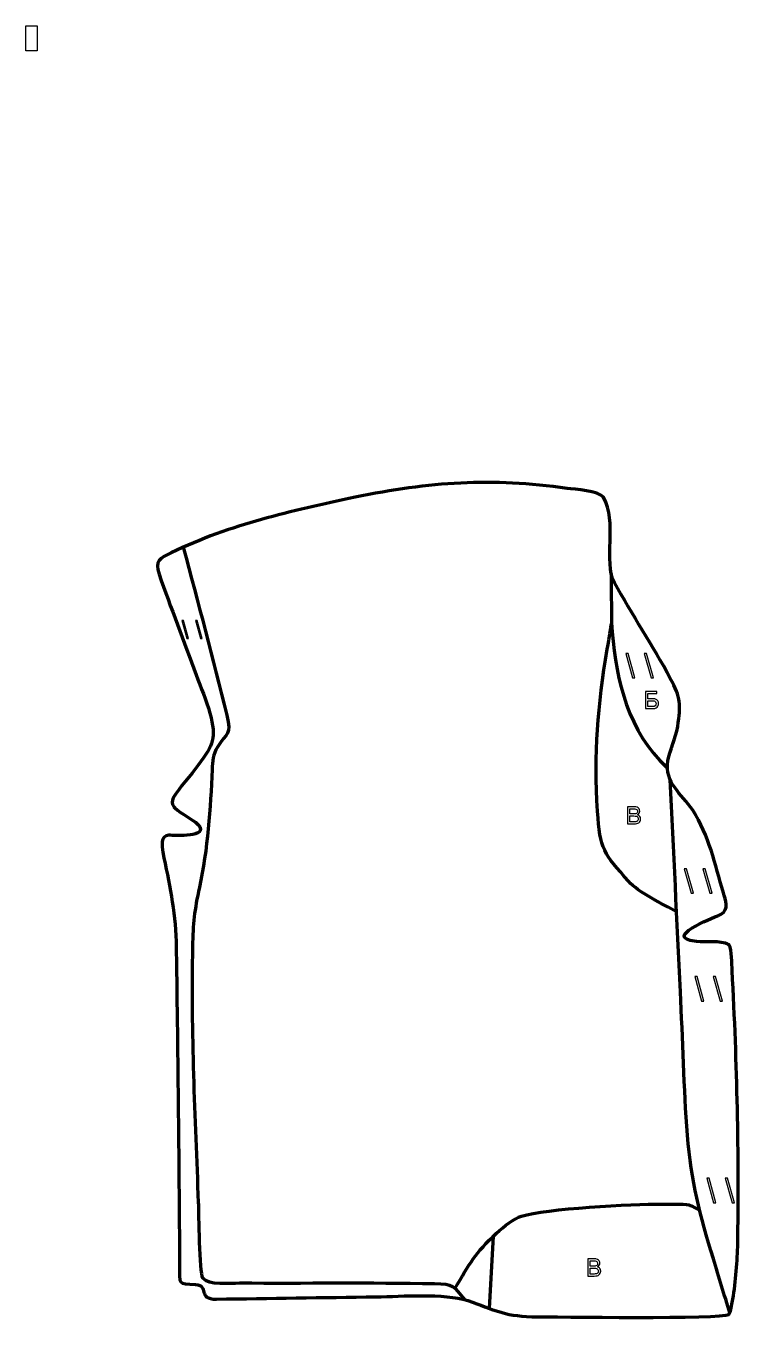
# Model space of a CAD drawing. Header units: millimetres. Extents: x -707 to 48, y -62 to 1308.
import ezdxf

# ---------------------------------------------------------------- set-up
doc = ezdxf.new("R2010")
doc.units = ezdxf.units.MM
doc.header["$MEASUREMENT"] = 0
doc.header["$XCLIPFRAME"] = 0
for name, color, linetype in [('layer 1', 7, 'Continuous'), ('layer 2', 7, 'Continuous'), ('layer 3', 7, 'Continuous')]:
    doc.layers.add(name, color=color, linetype=linetype)
picture_1 = doc.add_image_def('image1.jpg', size_in_pixel=(45719, 101599))

msp = doc.modelspace()

# ---------------------------------------------------------------- linework, layer by layer
at = {"layer": 'layer 2', "color": 142, "lineweight": 158}
for points, knots in [([(-540.6332, 755.8941), (-525.1525, 696.6283), (-509.0087, 637.5028), (-494.6874, 577.9433), (-494.6874, 577.9433), (-489.4085, 555.9894), (-494.3958, 560.1873), (-504.6006, 544.0757), (-504.6006, 544.0757), (-508.9813, 536.6463), (-509.8684, 528.5323), (-510.1836, 520.2053), (-510.1836, 520.2053), (-511.7236, 479.5331), (-514.955, 435.2091), (-523.5699, 395.584), (-523.5699, 395.584), (-528.9141, 371.0028), (-530.4372, 357.4247), (-530.9351, 332.2226), (-530.9351, 332.2226), (-532.7179, 242.0015), (-528.3412, 151.6688), (-524.7687, 61.5225), (-524.7687, 61.5225), (-524.4214, 50.0499), (-524.0259, -13.0841), (-520.2374, -18.3372), (-520.2374, -18.3372), (-514.4791, -26.3215), (-490.631, -23.8237), (-481.0985, -23.8715), (-481.0985, -23.8715), (-412.255, -24.2164), (-343.201, -23.3197), (-274.4278, -24.4915), (-274.4278, -24.4915), (-253.9842, -24.8399), (-254.9426, -26.876), (-242.2951, -41.7455)], [0, 0, 0, 0, 0.090909091, 0.090909091, 0.090909091, 0.090909091, 0.181818182, 0.181818182, 0.181818182, 0.181818182, 0.272727273, 0.272727273, 0.272727273, 0.272727273, 0.363636364, 0.363636364, 0.363636364, 0.363636364, 0.454545455, 0.454545455, 0.454545455, 0.454545455, 0.545454545, 0.545454545, 0.545454545, 0.545454545, 0.636363636, 0.636363636, 0.636363636, 0.636363636, 0.727272727, 0.727272727, 0.727272727, 0.727272727, 0.818181818, 0.818181818, 0.818181818, 0.818181818, 1, 1, 1, 1]), ([(-87.3066, 727.9638), (-87.2246, 710.6652), (-87.2596, 693.2857), (-87.0477, 675.9976), (-87.0477, 675.9976), (-83.5576, 623.2739), (-73.1586, 569.7067), (-35.7415, 529.9435), (-35.7415, 529.9435), (-33.1093, 527.1462), (-30.4338, 524.3837), (-27.7694, 521.6167)], [0, 0, 0, 0, 0.25, 0.25, 0.25, 0.25, 0.5, 0.5, 0.5, 0.5, 1, 1, 1, 1]), ([(-18.0668, 369.4089), (-31.8365, 377.0306), (-59.1615, 390.3356), (-68.7473, 401.677), (-68.7473, 401.677), (-95.0857, 431.4362), (-99.1785, 435.1884), (-101.7762, 476.0004), (-101.7762, 476.0004), (-105.6548, 536.9344), (-101.6947, 588.2278), (-91.4834, 647.7358), (-91.4834, 647.7358), (-89.9542, 656.6488), (-88.5263, 665.5918), (-87.0533, 674.5155)], [0, 0, 0, 0, 0.2, 0.2, 0.2, 0.2, 0.4, 0.4, 0.4, 0.4, 0.6, 0.6, 0.6, 0.6, 1, 1, 1, 1]), ([(38.2665, -55.5019), (32.4867, -36.4578), (26.7068, -17.4138), (20.927, 1.6303), (20.927, 1.6303), (6.3537, 48.8617), (-2.5992, 83.0851), (-6.5366, 132.886), (-6.5366, 132.886), (-10.419, 183.105), (-11.558, 234.4025), (-13.9689, 284.8286), (-13.9689, 284.8286), (-17.5494, 359.6862), (-21.2118, 434.5399), (-24.8268, 509.3958)], [0, 0, 0, 0, 0.2, 0.2, 0.2, 0.2, 0.4, 0.4, 0.4, 0.4, 0.6, 0.6, 0.6, 0.6, 1, 1, 1, 1]), ([(-252.9566, -30.111), (-237.1562, -2.8783), (-231.7602, 7.565), (-208.7381, 28.8434), (-208.7381, 28.8434), (-200.2776, 36.6632), (-190.895, 44.2552), (-182.2451, 47.0292), (-182.2451, 47.0292), (-157.8081, 54.8659), (-63.9501, 59.8885), (-34.5718, 59.6066), (-34.5718, 59.6066), (-27.5299, 59.539), (-10.6954, 60.3182), (-4.9492, 58.7556), (-4.9492, 58.7556), (-1.4828, 57.8129), (3.1016, 54.8098), (6.2761, 53.1715)], [0, 0, 0, 0, 0.166666667, 0.166666667, 0.166666667, 0.166666667, 0.333333333, 0.333333333, 0.333333333, 0.333333333, 0.5, 0.5, 0.5, 0.5, 0.666666667, 0.666666667, 0.666666667, 0.666666667, 1, 1, 1, 1])]:
    msp.add_open_spline(points, degree=3, knots=knots, dxfattribs=at)
at = {"layer": 'layer 2', "color": 142}
for points, knots in [([(-536.8435, 658.9794), (-536.8435, 658.9794), (-542.2042, 678.1435), (-542.2042, 678.1435), (-542.2042, 678.1435), (-542.2042, 678.1435), (-540.3828, 678.1435), (-540.3828, 678.1435), (-540.3828, 678.1435), (-540.3828, 678.1435), (-535.022, 658.9794), (-535.022, 658.9794), (-535.022, 658.9794), (-535.022, 658.9794), (-536.8435, 658.9794), (-536.8435, 658.9794)], [0, 0, 0, 0, 0.2, 0.2, 0.2, 0.2, 0.4, 0.4, 0.4, 0.4, 0.6, 0.6, 0.6, 0.6, 1, 1, 1, 1]), ([(-522.4531, 658.9794), (-522.4531, 658.9794), (-527.8138, 678.1435), (-527.8138, 678.1435), (-527.8138, 678.1435), (-527.8138, 678.1435), (-525.9924, 678.1435), (-525.9924, 678.1435), (-525.9924, 678.1435), (-525.9924, 678.1435), (-520.6316, 658.9794), (-520.6316, 658.9794), (-520.6316, 658.9794), (-520.6316, 658.9794), (-522.4531, 658.9794), (-522.4531, 658.9794)], [0, 0, 0, 0, 0.2, 0.2, 0.2, 0.2, 0.4, 0.4, 0.4, 0.4, 0.6, 0.6, 0.6, 0.6, 1, 1, 1, 1]), ([(-64.6752, 617.2763), (-64.6752, 617.2763), (-71.9777, 643.3818), (-71.9777, 643.3818), (-71.9777, 643.3818), (-71.9777, 643.3818), (-69.4965, 643.3818), (-69.4965, 643.3818), (-69.4965, 643.3818), (-69.4965, 643.3818), (-62.194, 617.2763), (-62.194, 617.2763), (-62.194, 617.2763), (-62.194, 617.2763), (-64.6752, 617.2763), (-64.6752, 617.2763)], [0, 0, 0, 0, 0.2, 0.2, 0.2, 0.2, 0.4, 0.4, 0.4, 0.4, 0.6, 0.6, 0.6, 0.6, 1, 1, 1, 1]), ([(-45.0726, 617.2763), (-45.0726, 617.2763), (-52.3751, 643.3818), (-52.3751, 643.3818), (-52.3751, 643.3818), (-52.3751, 643.3818), (-49.8939, 643.3818), (-49.8939, 643.3818), (-49.8939, 643.3818), (-49.8939, 643.3818), (-42.5914, 617.2763), (-42.5914, 617.2763), (-42.5914, 617.2763), (-42.5914, 617.2763), (-45.0726, 617.2763), (-45.0726, 617.2763)], [0, 0, 0, 0, 0.2, 0.2, 0.2, 0.2, 0.4, 0.4, 0.4, 0.4, 0.6, 0.6, 0.6, 0.6, 1, 1, 1, 1]), ([(-50.913, 603.042), (-50.913, 603.042), (-39.102, 603.042), (-39.102, 603.042), (-39.102, 603.042), (-39.102, 603.042), (-39.102, 600.9084), (-39.102, 600.9084), (-39.102, 600.9084), (-39.102, 600.9084), (-48.5, 600.9084), (-48.5, 600.9084), (-48.5, 600.9084), (-48.5, 600.9084), (-48.5, 595.295), (-48.5, 595.295), (-48.5, 595.295), (-48.5, 595.295), (-44.1566, 595.295), (-44.1566, 595.295), (-44.1566, 595.295), (-42.5522, 595.295), (-41.2779, 595.1426), (-40.3297, 594.8336), (-40.3297, 594.8336), (-39.3814, 594.5288), (-38.6236, 593.953), (-38.0521, 593.1021), (-38.0521, 593.1021), (-37.4806, 592.2555), (-37.197, 591.2691), (-37.197, 590.143), (-37.197, 590.143), (-37.197, 589.2244), (-37.4002, 588.365), (-37.8108, 587.5692), (-37.8108, 587.5692), (-38.2215, 586.7691), (-38.8311, 586.1171), (-39.6439, 585.6134), (-39.6439, 585.6134), (-40.4524, 585.1096), (-41.8367, 584.8556), (-43.7883, 584.8556), (-43.7883, 584.8556), (-43.7883, 584.8556), (-50.913, 584.8556), (-50.913, 584.8556), (-50.913, 584.8556), (-50.913, 584.8556), (-50.913, 603.042), (-50.913, 603.042)], [0, 0, 0, 0, 0.071428571, 0.071428571, 0.071428571, 0.071428571, 0.142857143, 0.142857143, 0.142857143, 0.142857143, 0.214285714, 0.214285714, 0.214285714, 0.214285714, 0.285714286, 0.285714286, 0.285714286, 0.285714286, 0.357142857, 0.357142857, 0.357142857, 0.357142857, 0.428571429, 0.428571429, 0.428571429, 0.428571429, 0.5, 0.5, 0.5, 0.5, 0.571428571, 0.571428571, 0.571428571, 0.571428571, 0.642857143, 0.642857143, 0.642857143, 0.642857143, 0.714285714, 0.714285714, 0.714285714, 0.714285714, 0.785714286, 0.785714286, 0.785714286, 0.785714286, 0.857142857, 0.857142857, 0.857142857, 0.857142857, 1, 1, 1, 1]), ([(-48.5, 586.913), (-48.5, 586.913), (-43.6867, 586.913), (-43.6867, 586.913), (-43.6867, 586.913), (-42.3871, 586.913), (-41.4134, 587.1755), (-40.7615, 587.7046), (-40.7615, 587.7046), (-40.1138, 588.2338), (-39.7878, 589.0254), (-39.7878, 590.0795), (-39.7878, 590.0795), (-39.7878, 590.8331), (-39.9741, 591.4596), (-40.3466, 591.9634), (-40.3466, 591.9634), (-40.7191, 592.4671), (-41.2356, 592.8016), (-41.896, 592.9667), (-41.896, 592.9667), (-42.5606, 593.1318), (-43.6909, 593.2122), (-45.2869, 593.2122), (-45.2869, 593.2122), (-45.2869, 593.2122), (-48.5, 593.2122), (-48.5, 593.2122), (-48.5, 593.2122), (-48.5, 593.2122), (-48.5, 586.913), (-48.5, 586.913)], [0, 0, 0, 0, 0.111111111, 0.111111111, 0.111111111, 0.111111111, 0.222222222, 0.222222222, 0.222222222, 0.222222222, 0.333333333, 0.333333333, 0.333333333, 0.333333333, 0.444444444, 0.444444444, 0.444444444, 0.444444444, 0.555555556, 0.555555556, 0.555555556, 0.555555556, 0.666666667, 0.666666667, 0.666666667, 0.666666667, 0.777777778, 0.777777778, 0.777777778, 0.777777778, 1, 1, 1, 1]), ([(-69.9725, 462.6179), (-69.9725, 462.6179), (-69.9725, 480.8043), (-69.9725, 480.8043), (-69.9725, 480.8043), (-69.9725, 480.8043), (-63.1484, 480.8043), (-63.1484, 480.8043), (-63.1484, 480.8043), (-61.7598, 480.8043), (-60.6465, 480.6223), (-59.804, 480.254), (-59.804, 480.254), (-58.9658, 479.8857), (-58.3097, 479.3184), (-57.8355, 478.5522), (-57.8355, 478.5522), (-57.3572, 477.7902), (-57.1201, 476.9901), (-57.1201, 476.1519), (-57.1201, 476.1519), (-57.1201, 475.3772), (-57.3318, 474.6448), (-57.7509, 473.959), (-57.7509, 473.959), (-58.17, 473.2732), (-58.805, 472.7186), (-59.6559, 472.2953), (-59.6559, 472.2953), (-58.5552, 471.9736), (-57.7085, 471.4232), (-57.1201, 470.6443), (-57.1201, 470.6443), (-56.5274, 469.8696), (-56.2311, 468.951), (-56.2311, 467.8926), (-56.2311, 467.8926), (-56.2311, 467.0375), (-56.4131, 466.2459), (-56.773, 465.5135), (-56.773, 465.5135), (-57.1328, 464.7811), (-57.5773, 464.2181), (-58.1065, 463.8202), (-58.1065, 463.8202), (-58.6356, 463.4265), (-59.3003, 463.1259), (-60.0961, 462.9227), (-60.0961, 462.9227), (-60.8962, 462.7195), (-61.8741, 462.6179), (-63.0341, 462.6179), (-63.0341, 462.6179), (-63.0341, 462.6179), (-69.9725, 462.6179), (-69.9725, 462.6179)], [0, 0, 0, 0, 0.066666667, 0.066666667, 0.066666667, 0.066666667, 0.133333333, 0.133333333, 0.133333333, 0.133333333, 0.2, 0.2, 0.2, 0.2, 0.266666667, 0.266666667, 0.266666667, 0.266666667, 0.333333333, 0.333333333, 0.333333333, 0.333333333, 0.4, 0.4, 0.4, 0.4, 0.466666667, 0.466666667, 0.466666667, 0.466666667, 0.533333333, 0.533333333, 0.533333333, 0.533333333, 0.6, 0.6, 0.6, 0.6, 0.666666667, 0.666666667, 0.666666667, 0.666666667, 0.733333333, 0.733333333, 0.733333333, 0.733333333, 0.8, 0.8, 0.8, 0.8, 0.866666667, 0.866666667, 0.866666667, 0.866666667, 1, 1, 1, 1]), ([(-67.5595, 473.1589), (-67.5595, 473.1589), (-63.6267, 473.1589), (-63.6267, 473.1589), (-63.6267, 473.1589), (-62.5599, 473.1589), (-61.7937, 473.2309), (-61.3323, 473.3706), (-61.3323, 473.3706), (-60.7184, 473.5526), (-60.257, 473.8574), (-59.948, 474.2807), (-59.948, 474.2807), (-59.6389, 474.7041), (-59.4823, 475.2332), (-59.4823, 475.8725), (-59.4823, 475.8725), (-59.4823, 476.4778), (-59.6262, 477.0112), (-59.9183, 477.4684), (-59.9183, 477.4684), (-60.2062, 477.9299), (-60.6211, 478.2474), (-61.1587, 478.4167), (-61.1587, 478.4167), (-61.6963, 478.586), (-62.6192, 478.6707), (-63.9231, 478.6707), (-63.9231, 478.6707), (-63.9231, 478.6707), (-67.5595, 478.6707), (-67.5595, 478.6707), (-67.5595, 478.6707), (-67.5595, 478.6707), (-67.5595, 473.1589), (-67.5595, 473.1589)], [0, 0, 0, 0, 0.1, 0.1, 0.1, 0.1, 0.2, 0.2, 0.2, 0.2, 0.3, 0.3, 0.3, 0.3, 0.4, 0.4, 0.4, 0.4, 0.5, 0.5, 0.5, 0.5, 0.6, 0.6, 0.6, 0.6, 0.7, 0.7, 0.7, 0.7, 0.8, 0.8, 0.8, 0.8, 1, 1, 1, 1]), ([(-67.5595, 464.7515), (-67.5595, 464.7515), (-63.0298, 464.7515), (-63.0298, 464.7515), (-63.0298, 464.7515), (-62.2509, 464.7515), (-61.7048, 464.7811), (-61.3873, 464.8404), (-61.3873, 464.8404), (-60.837, 464.9378), (-60.3713, 465.1029), (-59.9988, 465.3357), (-59.9988, 465.3357), (-59.6262, 465.5685), (-59.3214, 465.9072), (-59.0801, 466.3517), (-59.0801, 466.3517), (-58.8388, 466.7962), (-58.7203, 467.3084), (-58.7203, 467.8884), (-58.7203, 467.8884), (-58.7203, 468.57), (-58.8939, 469.1584), (-59.2452, 469.6622), (-59.2452, 469.6622), (-59.5924, 470.1659), (-60.075, 470.5173), (-60.693, 470.7205), (-60.693, 470.7205), (-61.3069, 470.9237), (-62.1959, 471.0253), (-63.3516, 471.0253), (-63.3516, 471.0253), (-63.3516, 471.0253), (-67.5595, 471.0253), (-67.5595, 471.0253), (-67.5595, 471.0253), (-67.5595, 471.0253), (-67.5595, 464.7515), (-67.5595, 464.7515)], [0, 0, 0, 0, 0.090909091, 0.090909091, 0.090909091, 0.090909091, 0.181818182, 0.181818182, 0.181818182, 0.181818182, 0.272727273, 0.272727273, 0.272727273, 0.272727273, 0.363636364, 0.363636364, 0.363636364, 0.363636364, 0.454545455, 0.454545455, 0.454545455, 0.454545455, 0.545454545, 0.545454545, 0.545454545, 0.545454545, 0.636363636, 0.636363636, 0.636363636, 0.636363636, 0.727272727, 0.727272727, 0.727272727, 0.727272727, 0.818181818, 0.818181818, 0.818181818, 0.818181818, 1, 1, 1, 1]), ([(-2.6304, 389.073), (-2.6304, 389.073), (-9.9329, 415.1785), (-9.9329, 415.1785), (-9.9329, 415.1785), (-9.9329, 415.1785), (-7.4517, 415.1785), (-7.4517, 415.1785), (-7.4517, 415.1785), (-7.4517, 415.1785), (-0.1492, 389.073), (-0.1492, 389.073), (-0.1492, 389.073), (-0.1492, 389.073), (-2.6304, 389.073), (-2.6304, 389.073)], [0, 0, 0, 0, 0.2, 0.2, 0.2, 0.2, 0.4, 0.4, 0.4, 0.4, 0.6, 0.6, 0.6, 0.6, 1, 1, 1, 1]), ([(16.9722, 389.073), (16.9722, 389.073), (9.6697, 415.1785), (9.6697, 415.1785), (9.6697, 415.1785), (9.6697, 415.1785), (12.1509, 415.1785), (12.1509, 415.1785), (12.1509, 415.1785), (12.1509, 415.1785), (19.4534, 389.073), (19.4534, 389.073), (19.4534, 389.073), (19.4534, 389.073), (16.9722, 389.073), (16.9722, 389.073)], [0, 0, 0, 0, 0.2, 0.2, 0.2, 0.2, 0.4, 0.4, 0.4, 0.4, 0.6, 0.6, 0.6, 0.6, 1, 1, 1, 1]), ([(8.4822, 274.773), (8.4822, 274.773), (1.1797, 300.8785), (1.1797, 300.8785), (1.1797, 300.8785), (1.1797, 300.8785), (3.6609, 300.8785), (3.6609, 300.8785), (3.6609, 300.8785), (3.6609, 300.8785), (10.9634, 274.773), (10.9634, 274.773), (10.9634, 274.773), (10.9634, 274.773), (8.4822, 274.773), (8.4822, 274.773)], [0, 0, 0, 0, 0.2, 0.2, 0.2, 0.2, 0.4, 0.4, 0.4, 0.4, 0.6, 0.6, 0.6, 0.6, 1, 1, 1, 1]), ([(28.0848, 274.773), (28.0848, 274.773), (20.7823, 300.8785), (20.7823, 300.8785), (20.7823, 300.8785), (20.7823, 300.8785), (23.2635, 300.8785), (23.2635, 300.8785), (23.2635, 300.8785), (23.2635, 300.8785), (30.566, 274.773), (30.566, 274.773), (30.566, 274.773), (30.566, 274.773), (28.0848, 274.773), (28.0848, 274.773)], [0, 0, 0, 0, 0.2, 0.2, 0.2, 0.2, 0.4, 0.4, 0.4, 0.4, 0.6, 0.6, 0.6, 0.6, 1, 1, 1, 1]), ([(21.1822, 61.1805), (21.1822, 61.1805), (13.8797, 87.286), (13.8797, 87.286), (13.8797, 87.286), (13.8797, 87.286), (16.3609, 87.286), (16.3609, 87.286), (16.3609, 87.286), (16.3609, 87.286), (23.6634, 61.1805), (23.6634, 61.1805), (23.6634, 61.1805), (23.6634, 61.1805), (21.1822, 61.1805), (21.1822, 61.1805)], [0, 0, 0, 0, 0.2, 0.2, 0.2, 0.2, 0.4, 0.4, 0.4, 0.4, 0.6, 0.6, 0.6, 0.6, 1, 1, 1, 1]), ([(40.7848, 61.1805), (40.7848, 61.1805), (33.4823, 87.286), (33.4823, 87.286), (33.4823, 87.286), (33.4823, 87.286), (35.9635, 87.286), (35.9635, 87.286), (35.9635, 87.286), (35.9635, 87.286), (43.266, 61.1805), (43.266, 61.1805), (43.266, 61.1805), (43.266, 61.1805), (40.7848, 61.1805), (40.7848, 61.1805)], [0, 0, 0, 0, 0.2, 0.2, 0.2, 0.2, 0.4, 0.4, 0.4, 0.4, 0.6, 0.6, 0.6, 0.6, 1, 1, 1, 1]), ([(-112.1773, -16.5425), (-112.1773, -16.5425), (-112.1773, 1.6439), (-112.1773, 1.6439), (-112.1773, 1.6439), (-112.1773, 1.6439), (-105.3532, 1.6439), (-105.3532, 1.6439), (-105.3532, 1.6439), (-103.9646, 1.6439), (-102.8513, 1.4619), (-102.0088, 1.0936), (-102.0088, 1.0936), (-101.1706, 0.7253), (-100.5145, 0.158), (-100.0403, -0.6082), (-100.0403, -0.6082), (-99.562, -1.3702), (-99.3249, -2.1703), (-99.3249, -3.0085), (-99.3249, -3.0085), (-99.3249, -3.7832), (-99.5366, -4.5156), (-99.9557, -5.2014), (-99.9557, -5.2014), (-100.3748, -5.8872), (-101.0098, -6.4418), (-101.8607, -6.8651), (-101.8607, -6.8651), (-100.76, -7.1868), (-99.9133, -7.7372), (-99.3249, -8.5161), (-99.3249, -8.5161), (-98.7322, -9.2908), (-98.4359, -10.2094), (-98.4359, -11.2678), (-98.4359, -11.2678), (-98.4359, -12.1229), (-98.6179, -12.9145), (-98.9778, -13.6469), (-98.9778, -13.6469), (-99.3376, -14.3793), (-99.7821, -14.9423), (-100.3113, -15.3402), (-100.3113, -15.3402), (-100.8404, -15.7339), (-101.5051, -16.0345), (-102.3009, -16.2377), (-102.3009, -16.2377), (-103.101, -16.4409), (-104.0789, -16.5425), (-105.2389, -16.5425), (-105.2389, -16.5425), (-105.2389, -16.5425), (-112.1773, -16.5425), (-112.1773, -16.5425)], [0, 0, 0, 0, 0.066666667, 0.066666667, 0.066666667, 0.066666667, 0.133333333, 0.133333333, 0.133333333, 0.133333333, 0.2, 0.2, 0.2, 0.2, 0.266666667, 0.266666667, 0.266666667, 0.266666667, 0.333333333, 0.333333333, 0.333333333, 0.333333333, 0.4, 0.4, 0.4, 0.4, 0.466666667, 0.466666667, 0.466666667, 0.466666667, 0.533333333, 0.533333333, 0.533333333, 0.533333333, 0.6, 0.6, 0.6, 0.6, 0.666666667, 0.666666667, 0.666666667, 0.666666667, 0.733333333, 0.733333333, 0.733333333, 0.733333333, 0.8, 0.8, 0.8, 0.8, 0.866666667, 0.866666667, 0.866666667, 0.866666667, 1, 1, 1, 1]), ([(-109.7643, -6.0015), (-109.7643, -6.0015), (-105.8315, -6.0015), (-105.8315, -6.0015), (-105.8315, -6.0015), (-104.7647, -6.0015), (-103.9985, -5.9295), (-103.5371, -5.7898), (-103.5371, -5.7898), (-102.9232, -5.6078), (-102.4618, -5.303), (-102.1528, -4.8797), (-102.1528, -4.8797), (-101.8437, -4.4563), (-101.6871, -3.9272), (-101.6871, -3.2879), (-101.6871, -3.2879), (-101.6871, -2.6826), (-101.831, -2.1492), (-102.1231, -1.692), (-102.1231, -1.692), (-102.411, -1.2305), (-102.8259, -0.913), (-103.3635, -0.7437), (-103.3635, -0.7437), (-103.9011, -0.5744), (-104.824, -0.4897), (-106.1279, -0.4897), (-106.1279, -0.4897), (-106.1279, -0.4897), (-109.7643, -0.4897), (-109.7643, -0.4897), (-109.7643, -0.4897), (-109.7643, -0.4897), (-109.7643, -6.0015), (-109.7643, -6.0015)], [0, 0, 0, 0, 0.1, 0.1, 0.1, 0.1, 0.2, 0.2, 0.2, 0.2, 0.3, 0.3, 0.3, 0.3, 0.4, 0.4, 0.4, 0.4, 0.5, 0.5, 0.5, 0.5, 0.6, 0.6, 0.6, 0.6, 0.7, 0.7, 0.7, 0.7, 0.8, 0.8, 0.8, 0.8, 1, 1, 1, 1]), ([(-109.7643, -14.4089), (-109.7643, -14.4089), (-105.2346, -14.4089), (-105.2346, -14.4089), (-105.2346, -14.4089), (-104.4557, -14.4089), (-103.9096, -14.3793), (-103.5921, -14.32), (-103.5921, -14.32), (-103.0418, -14.2226), (-102.5761, -14.0575), (-102.2036, -13.8247), (-102.2036, -13.8247), (-101.831, -13.5919), (-101.5262, -13.2532), (-101.2849, -12.8087), (-101.2849, -12.8087), (-101.0436, -12.3642), (-100.9251, -11.852), (-100.9251, -11.272), (-100.9251, -11.272), (-100.9251, -10.5904), (-101.0987, -10.002), (-101.45, -9.4982), (-101.45, -9.4982), (-101.7972, -8.9945), (-102.2798, -8.6431), (-102.8978, -8.4399), (-102.8978, -8.4399), (-103.5117, -8.2367), (-104.4007, -8.1351), (-105.5564, -8.1351), (-105.5564, -8.1351), (-105.5564, -8.1351), (-109.7643, -8.1351), (-109.7643, -8.1351), (-109.7643, -8.1351), (-109.7643, -8.1351), (-109.7643, -14.4089), (-109.7643, -14.4089)], [0, 0, 0, 0, 0.090909091, 0.090909091, 0.090909091, 0.090909091, 0.181818182, 0.181818182, 0.181818182, 0.181818182, 0.272727273, 0.272727273, 0.272727273, 0.272727273, 0.363636364, 0.363636364, 0.363636364, 0.363636364, 0.454545455, 0.454545455, 0.454545455, 0.454545455, 0.545454545, 0.545454545, 0.545454545, 0.545454545, 0.636363636, 0.636363636, 0.636363636, 0.636363636, 0.727272727, 0.727272727, 0.727272727, 0.727272727, 0.818181818, 0.818181818, 0.818181818, 0.818181818, 1, 1, 1, 1])]:
    msp.add_open_spline(points, degree=3, knots=knots, dxfattribs=at)
at = {"layer": 'layer 2', "color": 142, "lineweight": 158}
msp.add_open_spline([(-216.2785, -50.9453), (-216.2785, -50.9453), (-212.0465, 25.7448), (-212.0465, 25.7448)], degree=3, dxfattribs=at)
at = {"layer": 'layer 3', "color": 242, "lineweight": 158}
msp.add_open_spline([(-358.7606, 808.8031), (-279.8193, 824.9297), (-213.9321, 829.7577), (-134.096, 818.1918), (-134.096, 818.1918), (-125.1446, 817.0937), (-101.0312, 815.7719), (-95.5543, 808.7559), (-95.5543, 808.7559), (-80.3778, 783.088), (-95.7461, 740.4608), (-83.9484, 718.345), (-83.9484, 718.345), (-65.106, 684.2125), (-42.9812, 651.1627), (-24.7185, 616.8216), (-24.7185, 616.8216), (-13.6037, 595.7514), (-13.2247, 589.4547), (-16.8986, 565.9338), (-16.8986, 565.9338), (-19.5019, 552.5202), (-24.2436, 542.1111), (-27.4126, 529.5068), (-27.4126, 529.5068), (-30.734, 505.5753), (-13.3712, 495.214), (-1.0269, 477.2608), (-1.0269, 477.2608), (16.7259, 449.6079), (22.2726, 420.5815), (31.5121, 389.6826), (31.5121, 389.6826), (33.8722, 381.9746), (37.8267, 371.8945), (29.2775, 366.8353), (29.2775, 366.8353), (24.3672, 364.845), (-27.8606, 344.8846), (-3.53, 339.1283), (-3.53, 339.1283), (-3.53, 339.1283), (-1.4379, 338.6333), (-1.4379, 338.6333), (-1.4379, 338.6333), (10.0367, 336.3263), (22.1316, 339.0229), (33.589, 336.3075), (33.589, 336.3075), (33.589, 336.3075), (34.6236, 335.9693), (34.6236, 335.9693), (34.6236, 335.9693), (36.0904, 335.3965), (36.3972, 335.1201), (37.4793, 334.07), (37.4793, 334.07), (40.8266, 329.6387), (40.4304, 313.5915), (40.764, 307.3033), (40.764, 307.3033), (46.2152, 205.761), (48.1791, 116.0947), (46.6523, 14.2263), (46.6523, 14.2263), (46.2486, -3.7655), (44.1488, -26.7387), (40.9164, -44.4475), (40.9164, -44.4475), (39.9496, -49.7441), (39.0009, -55.5121), (37.1122, -57.2731), (37.1122, -57.2731), (31.7981, -62.2276), (-149.2041, -59.855), (-171.315, -59.6941), (-171.315, -59.6941), (-202.4186, -58.6803), (-211.5167, -51.9436), (-239.2501, -42.6211), (-239.2501, -42.6211), (-265.8397, -34.3685), (-307.8156, -38.2126), (-336.4516, -38.5715), (-336.4516, -38.5715), (-392.788, -39.2799), (-449.1245, -40.2837), (-505.4455, -41.0076), (-505.4455, -41.0076), (-526.3212, -41.2759), (-512.9019, -26.5535), (-527.5628, -25.5727), (-527.5628, -25.5727), (-546.6806, -24.4856), (-544.5951, -26.3289), (-544.6765, -4.432), (-544.6765, -4.432), (-545.183, 109.7473), (-546.6613, 223.9831), (-548.1992, 338.155), (-548.1992, 338.155), (-549.5057, 371.591), (-555.7859, 400.146), (-562.3378, 432.6166), (-562.3378, 432.6166), (-563.2252, 439.7759), (-565.3449, 449.8255), (-555.8481, 450.5605), (-555.8481, 450.5605), (-550.3873, 450.5976), (-511.9784, 447.934), (-525.1823, 462.0179), (-525.1823, 462.0179), (-531.1399, 468.3726), (-542.275, 472.2275), (-549.5613, 479.6928), (-549.5613, 479.6928), (-549.5613, 479.6928), (-550.5311, 480.7616), (-550.5311, 480.7616), (-550.5311, 480.7616), (-553.0035, 484.1129), (-552.994, 486.6441), (-551.2752, 490.2659), (-551.2752, 490.2659), (-544.4591, 501.5616), (-532.9583, 513.7156), (-524.7898, 524.9664), (-524.7898, 524.9664), (-508.8627, 546.9035), (-505.1092, 553.092), (-512.5685, 580.0339), (-512.5685, 580.0339), (-516.4087, 593.9039), (-522.1017, 607.1294), (-527.0414, 620.6166), (-527.0414, 620.6166), (-539.9389, 656.117), (-554.0616, 691.7508), (-566.3842, 727.3471), (-566.3842, 727.3471), (-571.2014, 741.2624), (-565.4184, 744.2334), (-553.6068, 749.8959), (-553.6068, 749.8959), (-489.4376, 780.659), (-427.4651, 793.8488), (-358.7606, 808.8031)], degree=3, knots=[0, 0, 0, 0, 0.026315789, 0.026315789, 0.026315789, 0.026315789, 0.052631579, 0.052631579, 0.052631579, 0.052631579, 0.078947368, 0.078947368, 0.078947368, 0.078947368, 0.105263158, 0.105263158, 0.105263158, 0.105263158, 0.131578947, 0.131578947, 0.131578947, 0.131578947, 0.157894737, 0.157894737, 0.157894737, 0.157894737, 0.184210526, 0.184210526, 0.184210526, 0.184210526, 0.210526316, 0.210526316, 0.210526316, 0.210526316, 0.236842105, 0.236842105, 0.236842105, 0.236842105, 0.263157895, 0.263157895, 0.263157895, 0.263157895, 0.289473684, 0.289473684, 0.289473684, 0.289473684, 0.315789474, 0.315789474, 0.315789474, 0.315789474, 0.342105263, 0.342105263, 0.342105263, 0.342105263, 0.368421053, 0.368421053, 0.368421053, 0.368421053, 0.394736842, 0.394736842, 0.394736842, 0.394736842, 0.421052632, 0.421052632, 0.421052632, 0.421052632, 0.447368421, 0.447368421, 0.447368421, 0.447368421, 0.473684211, 0.473684211, 0.473684211, 0.473684211, 0.5, 0.5, 0.5, 0.5, 0.526315789, 0.526315789, 0.526315789, 0.526315789, 0.552631579, 0.552631579, 0.552631579, 0.552631579, 0.578947368, 0.578947368, 0.578947368, 0.578947368, 0.605263158, 0.605263158, 0.605263158, 0.605263158, 0.631578947, 0.631578947, 0.631578947, 0.631578947, 0.657894737, 0.657894737, 0.657894737, 0.657894737, 0.684210526, 0.684210526, 0.684210526, 0.684210526, 0.710526316, 0.710526316, 0.710526316, 0.710526316, 0.736842105, 0.736842105, 0.736842105, 0.736842105, 0.763157895, 0.763157895, 0.763157895, 0.763157895, 0.789473684, 0.789473684, 0.789473684, 0.789473684, 0.815789474, 0.815789474, 0.815789474, 0.815789474, 0.842105263, 0.842105263, 0.842105263, 0.842105263, 0.868421053, 0.868421053, 0.868421053, 0.868421053, 0.894736842, 0.894736842, 0.894736842, 0.894736842, 0.921052632, 0.921052632, 0.921052632, 0.921052632, 0.947368421, 0.947368421, 0.947368421, 0.947368421, 1, 1, 1, 1], dxfattribs=at)

# ---------------------------------------------------------------- pictures from other files: only their frames are drawn
at = {"layer": 'layer 1', "color": 0}
image = msp.add_image(picture_1, insert=(-694.4562, -602.8767), size_in_units=(854.999, 1900.0204), dxfattribs=at)
image.set_boundary_path([(-694.456, -602.877), (-59.456, 808.234)])
image.dxf.flags = 3

doc.saveas('drawing.dxf')
